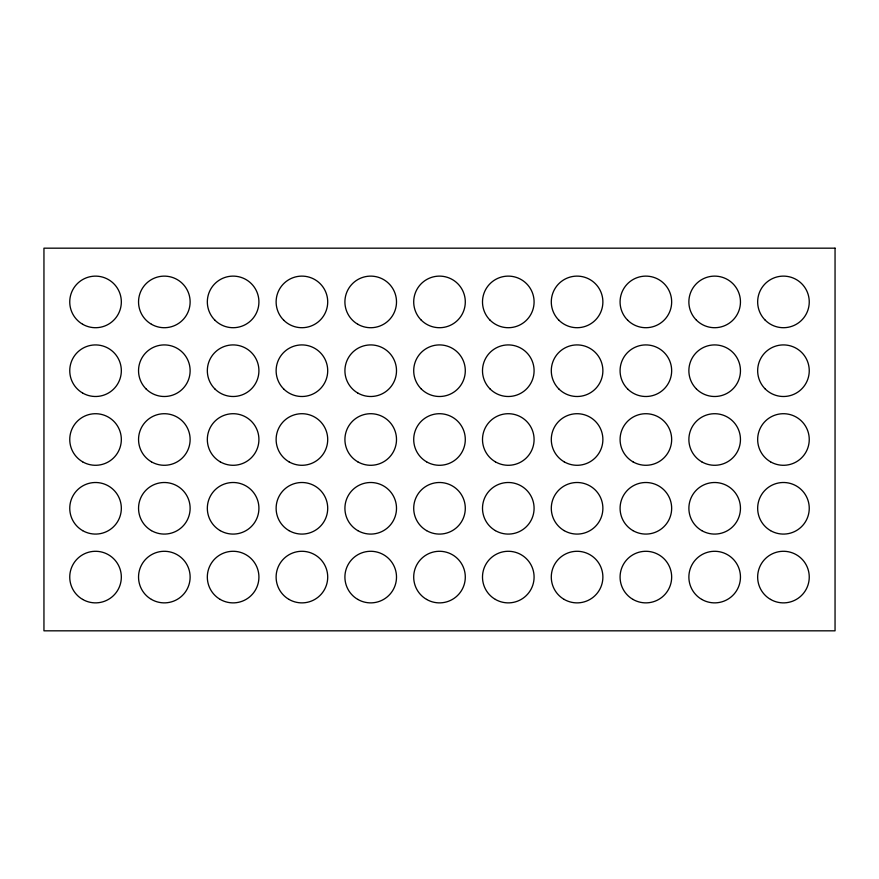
<?xml version="1.0" encoding="UTF-8"?>
<svg xmlns="http://www.w3.org/2000/svg" width="879" height="879" viewBox="0 0 879 879"><rect width="100%" height="100%" fill="white"/><g stroke="black" fill="none" stroke-linecap="round" stroke-linejoin="round"><path stroke-width="1.32" d="M835.05 248.175L43.95 248.175L43.95 630.825L835.05 630.825L835.05 248.175M426.601 599.423A25.799 25.799 0 0 0 465.299 577.085A25.799 25.799 0 0 0 426.601 554.737A25.799 25.799 0 0 0 426.601 599.423M426.601 530.63A25.799 25.799 0 0 0 465.299 508.293A25.799 25.799 0 0 0 426.601 485.955A25.799 25.799 0 0 0 426.601 530.63M426.601 461.838A25.799 25.799 0 0 0 465.299 439.5A25.799 25.799 0 0 0 426.601 417.162A25.799 25.799 0 0 0 426.601 461.838M421.261 388.947A25.799 25.799 0 0 0 464.42 377.388A25.799 25.799 0 0 0 432.82 345.788A25.799 25.799 0 0 0 421.261 388.947M421.261 320.154A25.799 25.799 0 0 0 464.42 308.595A25.799 25.799 0 0 0 432.82 276.995A25.799 25.799 0 0 0 421.261 320.154M289.015 599.423A25.799 25.799 0 0 0 327.713 577.085A25.799 25.799 0 0 0 289.015 554.737A25.799 25.799 0 0 0 289.015 599.423M289.015 530.63A25.799 25.799 0 0 0 327.713 508.293A25.799 25.799 0 0 0 289.015 485.955A25.799 25.799 0 0 0 289.015 530.63M289.015 461.838A25.799 25.799 0 0 0 327.713 439.5A25.799 25.799 0 0 0 289.015 417.162A25.799 25.799 0 0 0 289.015 461.838M283.675 388.947A25.799 25.799 0 0 0 326.834 377.388A25.799 25.799 0 0 0 295.245 345.788A25.799 25.799 0 0 0 283.675 388.947M283.675 320.154A25.799 25.799 0 0 0 326.834 308.595A25.799 25.799 0 0 0 295.245 276.995A25.799 25.799 0 0 0 283.675 320.154M220.222 599.423A25.799 25.799 0 0 0 258.92 577.085A25.799 25.799 0 0 0 220.222 554.737A25.799 25.799 0 0 0 220.222 599.423M220.222 530.63A25.799 25.799 0 0 0 258.92 508.293A25.799 25.799 0 0 0 220.222 485.955A25.799 25.799 0 0 0 220.222 530.63M220.222 461.838A25.799 25.799 0 0 0 258.92 439.5A25.799 25.799 0 0 0 220.222 417.162A25.799 25.799 0 0 0 220.222 461.838M214.883 388.947A25.799 25.799 0 0 0 258.041 377.388A25.799 25.799 0 0 0 226.452 345.788A25.799 25.799 0 0 0 214.883 388.947M214.883 320.154A25.799 25.799 0 0 0 258.041 308.595A25.799 25.799 0 0 0 226.452 276.995A25.799 25.799 0 0 0 214.883 320.154M564.186 599.423A25.799 25.799 0 0 0 602.884 577.085A25.799 25.799 0 0 0 564.186 554.737A25.799 25.799 0 0 0 564.186 599.423M564.186 530.63A25.799 25.799 0 0 0 602.884 508.293A25.799 25.799 0 0 0 564.186 485.955A25.799 25.799 0 0 0 564.186 530.63M564.186 461.838A25.799 25.799 0 0 0 602.884 439.5A25.799 25.799 0 0 0 564.186 417.162A25.799 25.799 0 0 0 564.186 461.838M558.846 388.947A25.799 25.799 0 0 0 602.005 377.388A25.799 25.799 0 0 0 570.405 345.788A25.799 25.799 0 0 0 558.846 388.947M558.846 320.154A25.799 25.799 0 0 0 602.005 308.595A25.799 25.799 0 0 0 570.405 276.995A25.799 25.799 0 0 0 558.846 320.154M495.393 599.423A25.799 25.799 0 0 0 534.091 577.085A25.799 25.799 0 0 0 495.393 554.737A25.799 25.799 0 0 0 495.393 599.423M495.393 530.63A25.799 25.799 0 0 0 534.091 508.293A25.799 25.799 0 0 0 495.393 485.955A25.799 25.799 0 0 0 495.393 530.63M495.393 461.838A25.799 25.799 0 0 0 534.091 439.5A25.799 25.799 0 0 0 495.393 417.162A25.799 25.799 0 0 0 495.393 461.838M490.053 388.947A25.799 25.799 0 0 0 533.212 377.388A25.799 25.799 0 0 0 501.612 345.788A25.799 25.799 0 0 0 490.053 388.947M490.053 320.154A25.799 25.799 0 0 0 533.212 308.595A25.799 25.799 0 0 0 501.612 276.995A25.799 25.799 0 0 0 490.053 320.154M357.808 599.423A25.799 25.799 0 0 0 396.506 577.085A25.799 25.799 0 0 0 357.808 554.737A25.799 25.799 0 0 0 357.808 599.423M357.808 530.63A25.799 25.799 0 0 0 396.506 508.293A25.799 25.799 0 0 0 357.808 485.955A25.799 25.799 0 0 0 357.808 530.63M357.808 461.838A25.799 25.799 0 0 0 396.506 439.5A25.799 25.799 0 0 0 357.808 417.162A25.799 25.799 0 0 0 357.808 461.838M357.808 393.045A25.799 25.799 0 0 0 396.506 370.707A25.799 25.799 0 0 0 357.808 348.37A25.799 25.799 0 0 0 357.808 393.045M357.808 324.263A25.799 25.799 0 0 0 396.506 301.915A25.799 25.799 0 0 0 357.808 279.577A25.799 25.799 0 0 0 357.808 324.263M151.441 599.423A25.799 25.799 0 0 0 190.128 577.085A25.799 25.799 0 0 0 151.441 554.737A25.799 25.799 0 0 0 151.441 599.423M151.441 530.63A25.799 25.799 0 0 0 190.128 508.293A25.799 25.799 0 0 0 151.441 485.955A25.799 25.799 0 0 0 151.441 530.63M151.441 461.838A25.799 25.799 0 0 0 190.128 439.5A25.799 25.799 0 0 0 151.441 417.162A25.799 25.799 0 0 0 151.441 461.838M146.09 388.947A25.799 25.799 0 0 0 189.249 377.388A25.799 25.799 0 0 0 157.66 345.788A25.799 25.799 0 0 0 146.09 388.947M151.441 324.263A25.799 25.799 0 0 0 190.128 301.915A25.799 25.799 0 0 0 151.441 279.577A25.799 25.799 0 0 0 151.441 324.263M701.772 599.423A25.799 25.799 0 0 0 740.459 577.085A25.799 25.799 0 0 0 701.772 554.737A25.799 25.799 0 0 0 701.772 599.423M701.772 530.63A25.799 25.799 0 0 0 740.459 508.293A25.799 25.799 0 0 0 701.772 485.955A25.799 25.799 0 0 0 701.772 530.63M701.772 461.838A25.799 25.799 0 0 0 740.459 439.5A25.799 25.799 0 0 0 701.772 417.162A25.799 25.799 0 0 0 701.772 461.838M696.421 388.947A25.799 25.799 0 0 0 739.58 377.388A25.799 25.799 0 0 0 707.991 345.788A25.799 25.799 0 0 0 696.421 388.947M696.421 320.154A25.799 25.799 0 0 0 739.58 308.595A25.799 25.799 0 0 0 707.991 276.995A25.799 25.799 0 0 0 696.421 320.154M770.553 599.423A25.799 25.799 0 0 0 809.251 577.085A25.799 25.799 0 0 0 770.553 554.737A25.799 25.799 0 0 0 770.553 599.423M770.553 530.63A25.799 25.799 0 0 0 809.251 508.293A25.799 25.799 0 0 0 770.553 485.955A25.799 25.799 0 0 0 770.553 530.63M770.553 461.838A25.799 25.799 0 0 0 809.251 439.5A25.799 25.799 0 0 0 770.553 417.162A25.799 25.799 0 0 0 770.553 461.838M765.213 388.947A25.799 25.799 0 0 0 808.372 377.388A25.799 25.799 0 0 0 776.783 345.788A25.799 25.799 0 0 0 765.213 388.947M765.213 320.154A25.799 25.799 0 0 0 808.372 308.595A25.799 25.799 0 0 0 776.783 276.995A25.799 25.799 0 0 0 765.213 320.154M632.979 599.423A25.799 25.799 0 0 0 671.666 577.085A25.799 25.799 0 0 0 632.979 554.737A25.799 25.799 0 0 0 632.979 599.423M632.979 530.63A25.799 25.799 0 0 0 671.666 508.293A25.799 25.799 0 0 0 632.979 485.955A25.799 25.799 0 0 0 632.979 530.63M632.979 461.838A25.799 25.799 0 0 0 671.666 439.5A25.799 25.799 0 0 0 632.979 417.162A25.799 25.799 0 0 0 632.979 461.838M627.628 388.947A25.799 25.799 0 0 0 670.787 377.388A25.799 25.799 0 0 0 639.198 345.788A25.799 25.799 0 0 0 627.628 388.947M627.628 320.154A25.799 25.799 0 0 0 670.787 308.595A25.799 25.799 0 0 0 639.198 276.995A25.799 25.799 0 0 0 627.628 320.154M82.648 599.423A25.799 25.799 0 0 0 121.335 577.085A25.799 25.799 0 0 0 82.648 554.737A25.799 25.799 0 0 0 82.648 599.423M82.648 530.63A25.799 25.799 0 0 0 121.335 508.293A25.799 25.799 0 0 0 82.648 485.955A25.799 25.799 0 0 0 82.648 530.63M82.648 461.838A25.799 25.799 0 0 0 121.335 439.5A25.799 25.799 0 0 0 82.648 417.162A25.799 25.799 0 0 0 82.648 461.838M82.648 393.045A25.799 25.799 0 0 0 121.335 370.707A25.799 25.799 0 0 0 82.648 348.37A25.799 25.799 0 0 0 82.648 393.045M82.648 324.263A25.799 25.799 0 0 0 121.335 301.915A25.799 25.799 0 0 0 82.648 279.577A25.799 25.799 0 0 0 82.648 324.263"/></g></svg>
